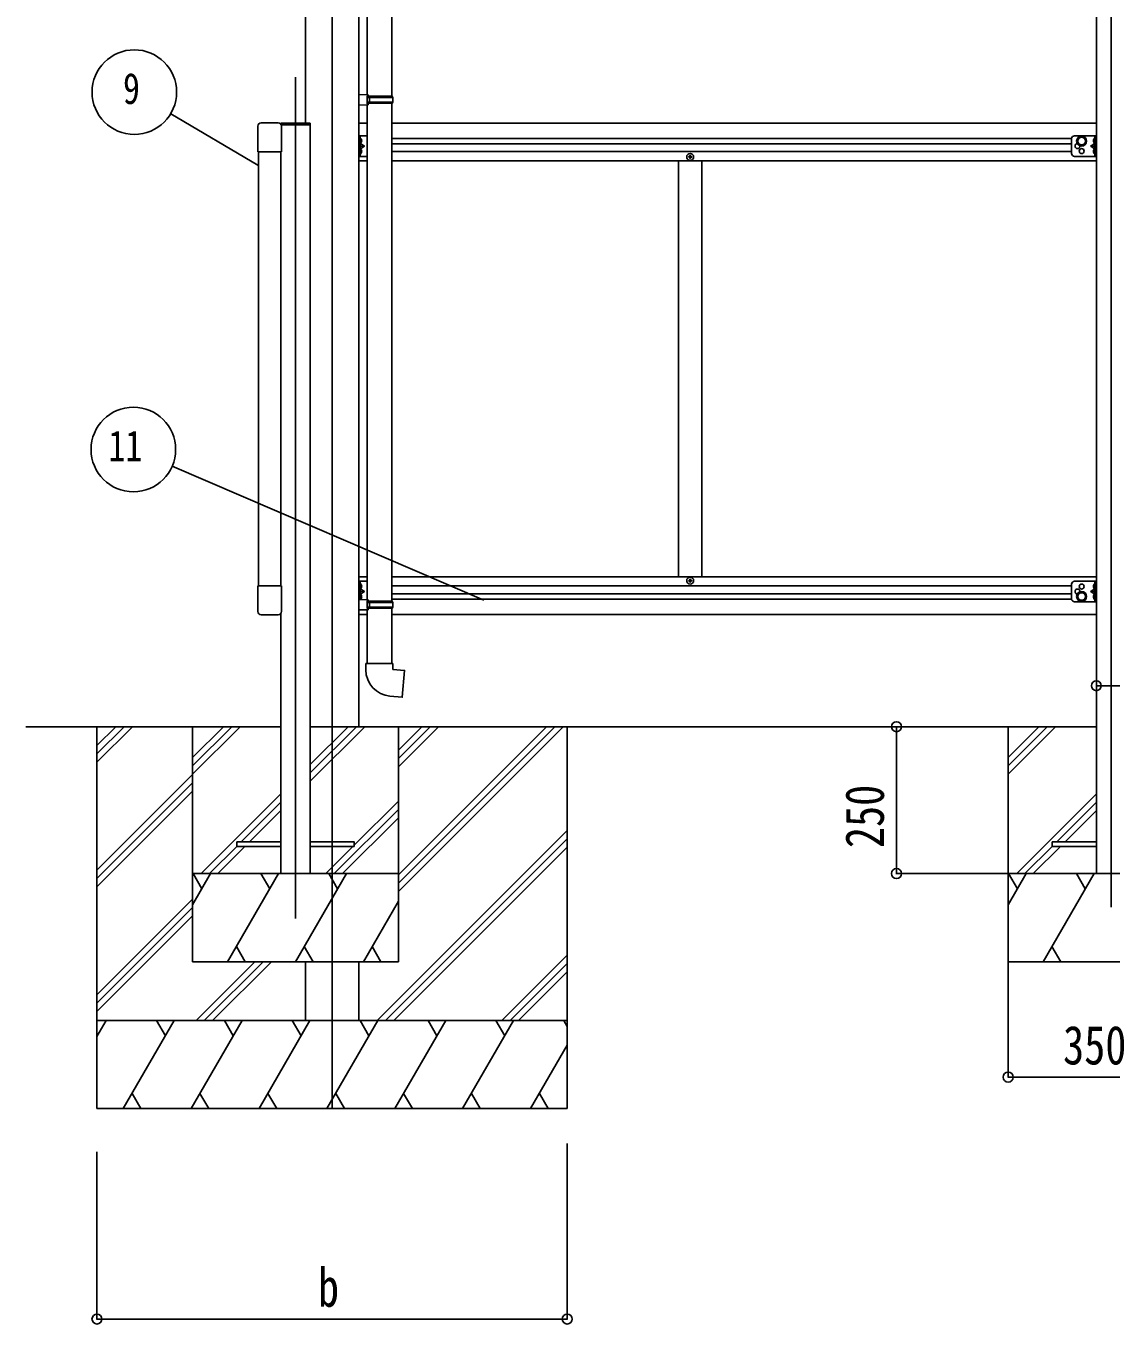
# Model space of a CAD drawing. Units: millimetres, scale not verified. Extents: x -10512 to 10512, y -7425 to 7425.
# Drawn here: x -2081 to -235, y -4667 to -2458 of the extents above; entities that cross this region are included whole.
import ezdxf
from ezdxf.enums import TextEntityAlignment as Align

# ---------------------------------------------------------------- set-up
doc = ezdxf.new("R2010")
doc.units = ezdxf.units.MM
doc.header["$LTSCALE"] = 30
for name, color, linetype in [('0-3_YKK_12', 2, 'Continuous'), ('0-4_YKK_13', 4, 'Continuous'), ('0-5_YKK_A1', 4, 'Continuous'), ('0-6_YKK_D', 6, 'Continuous')]:
    doc.layers.add(name, color=color, linetype=linetype)
doc.styles.add('ＭＳ ゴシック', font='')
doc.styles.get('ＭＳ ゴシック').set_extended_font_data('MS Gothic')

msp = doc.modelspace()

# ---------------------------------------------------------------- linework, layer by layer
at = {"layer": '0-3_YKK_12'}
for p, q in [((-234.74, -1530.87), (-234.74, -3957.73)), ((-1622.24, -3977.42), (-1622.24, -2545.72))]:
    msp.add_line(p, q, dxfattribs=at)
msp.add_lwpolyline([(-1559.74, -1126.46), (-1559.74, -3650.86), (-1559.74, -4050.86), (-1559.74, -4300.86)], dxfattribs=at)
at = {"layer": '0-4_YKK_13'}
for p, q in [((-1500.54, -2575.49), (-1500.54, -1733.35)), ((-1458.54, -2578.04), (-1458.54, -1730.79)), ((-1498.54, -2575.54), (-1514.54, -2575.07)), ((-1514.54, -2575.07), (-1514.54, -2593.01)), ((-1498.54, -2577.54), (-1500.54, -2577.54)), ((-1457.54, -2578.04), (-1500.54, -2578.04)), ((-1456.54, -2580.04), (-1500.54, -2580.04)), ((-1498.54, -2577.54), (-1498.54, -2575.54)), ((-1496.06, -2580.04), (-1495.63, -2578.04)), ((-1456.54, -2580.04), (-1457.54, -2578.04)), ((-1456.54, -2580.04), (-1456.54, -2588.04)), ((-1498.54, -2592.54), (-1514.54, -2593.01)), ((-1456.54, -2588.04), (-1500.54, -2588.04)), ((-1457.54, -2590.04), (-1500.54, -2590.04)), ((-1500.54, -2592.6), (-1500.54, -3434.74)), ((-1498.54, -2592.54), (-1498.54, -2590.54)), ((-1458.54, -2590.04), (-1458.54, -3437.3)), ((-1456.54, -2588.04), (-1457.54, -2590.04)), ((-1680.74, -2623.36), (-1651.74, -2623.36)), ((-1647.24, -2623.86), (-1597.24, -2623.86)), ((-1647.24, -2623.86), (-1647.24, -2625.7)), ((-1646.61, -2626.86), (-1597.24, -2626.86)), ((-1597.24, -2626.86), (-1597.24, -2623.86)), ((-1686.24, -2672.56), (-1686.24, -2628.86)), ((-1646.24, -2628.86), (-1646.24, -2672.56)), ((-1514.54, -2680.36), (-1514.54, -2645.36)), ((-1500.54, -2645.36), (-1514.54, -2645.36)), ((-1512.04, -2680.36), (-1512.04, -2645.36)), ((-1512.04, -2649.16), (-1511.75, -2649.16)), ((-1512.04, -2649.16), (-1512.04, -2658.56)), ((-1511.75, -2649.16), (-1511.75, -2658.56)), ((-301.74, -2675.36), (-301.74, -2650.36)), ((-296.74, -2645.36), (-259.74, -2645.36)), ((-262.24, -2649.16), (-262.52, -2649.16)), ((-262.52, -2649.16), (-262.52, -2658.56)), ((-262.24, -2680.36), (-262.24, -2645.36)), ((-262.24, -2649.16), (-262.24, -2658.56)), ((-259.74, -2680.36), (-259.74, -2645.36)), ((-1646.24, -2672.56), (-1686.24, -2672.56)), ((-1512.01, -2652.72), (-1512.62, -2653.86)), ((-1512.01, -2655.01), (-1512.62, -2653.86)), ((-1512.01, -2670.72), (-1512.62, -2671.86)), ((-1512.01, -2673.01), (-1512.62, -2671.86)), ((-1511.75, -2658.56), (-1512.04, -2658.56)), ((-1512.04, -2662.86), (-1505.04, -2662.86)), ((-1511.75, -2667.16), (-1512.04, -2667.16)), ((-1512.04, -2676.56), (-1512.04, -2667.16)), ((-1509.93, -2651.71), (-1511.94, -2652.72)), ((-1509.93, -2656.01), (-1511.94, -2655.01)), ((-1509.93, -2669.71), (-1511.94, -2670.72)), ((-1511.75, -2676.56), (-1511.75, -2667.16)), ((-262.24, -2662.86), (-269.24, -2662.86)), ((-264.34, -2651.71), (-262.33, -2652.72)), ((-264.34, -2656.01), (-262.33, -2655.01)), ((-264.34, -2669.71), (-262.33, -2670.72)), ((-262.52, -2658.56), (-262.24, -2658.56)), ((-262.52, -2667.16), (-262.24, -2667.16)), ((-262.52, -2676.56), (-262.52, -2667.16)), ((-262.26, -2652.72), (-261.65, -2653.86)), ((-262.26, -2655.01), (-261.65, -2653.86)), ((-262.26, -2670.72), (-261.65, -2671.86)), ((-262.26, -2673.01), (-261.65, -2671.86)), ((-262.24, -2676.56), (-262.24, -2667.16)), ((-1500.54, -2680.36), (-1514.54, -2680.36)), ((-1512.04, -2676.56), (-1511.75, -2676.56)), ((-1509.93, -2674.01), (-1511.94, -2673.01)), ((-952.24, -2681.86), (-953.24, -2681.86)), ((-296.74, -2680.36), (-259.74, -2680.36)), ((-264.34, -2674.01), (-262.33, -2673.01)), ((-262.24, -2676.56), (-262.52, -2676.56)), ((-1686.24, -3411.16), (-1686.24, -3454.86)), ((-1646.24, -3411.16), (-1686.24, -3411.16)), ((-1646.24, -3454.86), (-1646.24, -3411.16)), ((-1514.54, -3403.37), (-1514.54, -3438.37)), ((-1500.54, -3403.37), (-1514.54, -3403.37)), ((-1512.01, -3410.72), (-1512.62, -3411.87)), ((-1512.01, -3413.01), (-1512.62, -3411.87)), ((-1512.04, -3403.37), (-1512.04, -3434.4)), ((-1512.04, -3407.17), (-1511.75, -3407.17)), ((-1512.04, -3407.17), (-1512.04, -3416.57)), ((-1511.75, -3416.57), (-1512.04, -3416.57)), ((-1512.04, -3420.87), (-1505.04, -3420.87)), ((-1509.93, -3409.72), (-1511.94, -3410.72)), ((-1509.93, -3414.02), (-1511.94, -3413.01)), ((-1511.75, -3407.17), (-1511.75, -3416.57)), ((-952.24, -3401.86), (-953.24, -3401.86)), ((-301.74, -3408.37), (-301.74, -3433.37)), ((-296.74, -3403.37), (-259.74, -3403.37)), ((-262.24, -3420.87), (-269.24, -3420.87)), ((-264.34, -3409.72), (-262.33, -3410.72)), ((-264.34, -3414.02), (-262.33, -3413.01)), ((-262.24, -3407.17), (-262.52, -3407.17)), ((-262.52, -3407.17), (-262.52, -3416.57)), ((-262.52, -3416.57), (-262.24, -3416.57)), ((-262.26, -3410.72), (-261.65, -3411.87)), ((-262.26, -3413.01), (-261.65, -3411.87)), ((-262.24, -3403.37), (-262.24, -3438.37)), ((-262.24, -3407.17), (-262.24, -3416.57)), ((-259.74, -3403.37), (-259.74, -3438.37)), ((-1498.54, -3434.8), (-1514.54, -3434.33)), ((-1514.54, -3452.27), (-1514.54, -3434.33)), ((-1512.01, -3428.72), (-1512.62, -3429.87)), ((-1512.01, -3431.01), (-1512.62, -3429.87)), ((-1511.75, -3425.17), (-1512.04, -3425.17)), ((-1512.04, -3434.57), (-1512.04, -3425.17)), ((-1512.04, -3434.57), (-1511.75, -3434.57)), ((-1509.93, -3427.72), (-1511.94, -3428.72)), ((-1509.93, -3432.02), (-1511.94, -3431.01)), ((-1511.75, -3434.57), (-1511.75, -3425.17)), ((-1457.54, -3437.3), (-1500.54, -3437.3)), ((-1456.54, -3439.3), (-1500.54, -3439.3)), ((-1498.54, -3434.8), (-1498.54, -3436.8)), ((-1456.54, -3439.3), (-1457.54, -3437.3)), ((-1456.54, -3447.3), (-1456.54, -3439.3)), ((-296.74, -3438.37), (-259.74, -3438.37)), ((-264.34, -3427.72), (-262.33, -3428.72)), ((-264.34, -3432.02), (-262.33, -3431.01)), ((-262.52, -3425.17), (-262.24, -3425.17)), ((-262.52, -3434.57), (-262.52, -3425.17)), ((-262.24, -3434.57), (-262.52, -3434.57)), ((-262.26, -3428.72), (-261.65, -3429.87)), ((-262.26, -3431.01), (-261.65, -3429.87)), ((-262.24, -3434.57), (-262.24, -3425.17)), ((-1680.74, -3460.36), (-1651.74, -3460.36)), ((-1498.54, -3451.8), (-1514.54, -3452.27)), ((-1456.54, -3447.3), (-1500.54, -3447.3)), ((-1457.54, -3449.3), (-1500.54, -3449.3)), ((-1498.54, -3449.8), (-1500.54, -3449.8)), ((-1500.54, -3451.86), (-1500.54, -3543.3)), ((-1498.54, -3449.8), (-1498.54, -3451.8)), ((-1496.06, -3447.3), (-1495.63, -3449.3)), ((-1458.54, -3449.3), (-1458.54, -3543.3)), ((-1456.54, -3447.3), (-1457.54, -3449.3)), ((-1456.54, -3543.3), (-1502.54, -3543.3)), ((-1502.54, -3543.3), (-1502.54, -3554.21)), ((-1456.54, -3553.3), (-1456.54, -3543.3)), ((-1647.24, -3846.86), (-1722.24, -3846.86)), ((-1597.24, -3854.86), (-1522.24, -3854.86)), ((-259.74, -3846.86), (-334.74, -3846.86))]:
    msp.add_line(p, q, dxfattribs=at)
for points in [[(-1498.54, -2590.54), (-1500.54, -2590.54), (-1500.54, -2577.54)], [(-1496.06, -2580.04), (-1496.06, -2588.04), (-1495.63, -2590.04)], [(-1511.44, -2667.44), (-1505.04, -2662.86), (-1511.44, -2658.29)], [(-262.83, -2667.44), (-269.24, -2662.86), (-262.83, -2658.29)], [(-953.24, -2681.86), (-953.24, -2680.86), (-952.24, -2680.86)], [(-951.24, -2679.86), (-951.24, -2678.86), (-950.24, -2678.86), (-950.24, -2679.86)], [(-950.24, -2682.86), (-950.24, -2683.86), (-951.24, -2683.86), (-951.24, -2682.86)], [(-949.24, -2680.86), (-948.24, -2680.86), (-948.24, -2681.86), (-949.24, -2681.86)], [(-950.24, -3400.86), (-950.24, -3399.86), (-951.24, -3399.86), (-951.24, -3400.86)], [(-1511.44, -3416.29), (-1505.04, -3420.87), (-1511.44, -3425.44)], [(-953.24, -3401.86), (-953.24, -3402.86), (-952.24, -3402.86)], [(-951.24, -3403.86), (-951.24, -3404.86), (-950.24, -3404.86), (-950.24, -3403.86)], [(-949.24, -3402.86), (-948.24, -3402.86), (-948.24, -3401.86), (-949.24, -3401.86)], [(-262.83, -3416.29), (-269.24, -3420.87), (-262.83, -3425.44)], [(-1498.54, -3436.8), (-1500.54, -3436.8), (-1500.54, -3449.8)], [(-1496.06, -3447.3), (-1496.06, -3439.3), (-1495.63, -3437.3)], [(-1461.46, -3599.04), (-1440.62, -3600.86), (-1436.61, -3555.04), (-1456.54, -3553.3)], [(-1722.24, -3846.86), (-1722.24, -3854.86), (-1647.24, -3854.86)], [(-1522.24, -3854.86), (-1522.24, -3846.86), (-1597.24, -3846.86)], [(-334.74, -3846.86), (-334.74, -3854.86), (-259.74, -3854.86)]]:
    msp.add_lwpolyline(points, dxfattribs=at)
for points in [[(-284.74, -2646.86), (-278.24, -2650.61), (-278.24, -2658.12), (-284.74, -2661.87), (-291.24, -2658.12), (-291.24, -2650.61)], [(-284.74, -3436.87), (-278.24, -3433.12), (-278.24, -3425.61), (-284.74, -3421.86), (-291.24, -3425.61), (-291.24, -3433.12)]]:
    msp.add_lwpolyline(points, close=True, dxfattribs=at)
for centre, radius in [((-284.74, -2654.36), 8.5), ((-284.74, -2654.36), 7.5), ((-284.74, -2654.36), 6.5), ((-284.74, -2671.36), 4.25), ((-950.74, -2681.36), 5.9), ((-950.74, -3402.36), 5.9), ((-284.74, -3429.37), 8.5), ((-284.74, -3429.37), 7.5), ((-284.74, -3429.37), 6.5), ((-284.74, -3412.37), 4.25)]:
    msp.add_circle(centre, radius, dxfattribs=at)
for centre, radius, start, end in [((-1680.74, -2628.86), 5.5, 90, 180), ((-1651.74, -2628.86), 5.5, 0, 90), ((-1515.64, -2653.86), 6.1, 309.60193, 50.39807), ((-296.74, -2650.36), 5, 90, 180), ((-258.64, -2653.86), 6.1, 129.60193, 230.39807), ((-1515.64, -2671.86), 6.1, 309.60193, 50.39807), ((-291.74, -2662.86), 4.25, 94.76077, 6.29431), ((-258.64, -2671.86), 6.1, 129.60193, 230.39807), ((-952.24, -2679.86), 1, 270, 0), ((-952.24, -2682.86), 1, 0, 90), ((-949.24, -2679.86), 1, 180, 270), ((-949.24, -2682.86), 1, 90, 180), ((-296.74, -2675.36), 5, 180, 270), ((-952.24, -3400.86), 1, 270, 0), ((-949.24, -3400.86), 1, 180, 270), ((-1515.64, -3411.87), 6.1, 309.60193, 50.39807), ((-952.24, -3403.86), 1, 0, 90), ((-949.24, -3403.86), 1, 90, 180), ((-296.74, -3408.37), 5, 90, 180), ((-291.74, -3420.87), 4.25, 353.70569, 265.23923), ((-258.64, -3411.87), 6.1, 129.60193, 230.39807), ((-1515.64, -3429.87), 6.1, 309.60193, 50.39807), ((-296.74, -3433.37), 5, 180, 270), ((-258.64, -3429.87), 6.1, 129.60193, 230.39807), ((-1680.74, -3454.86), 5.5, 180, 270), ((-1651.74, -3454.86), 5.5, 270, 0), ((-1457.54, -3554.21), 45, 180, 265)]:
    msp.add_arc(centre, radius, start, end, dxfattribs=at)
at = {"layer": '0-5_YKK_A1'}
for p, q in [((-1604.94, -1521.86), (-1604.94, -2623.86)), ((-1514.54, -1521.86), (-1514.54, -3650.86)), ((-259.74, -1537.86), (-259.74, -3900.86)), ((-1597.24, -3900.86), (-1597.24, -2626.86)), ((-1500.54, -2623.86), (-1514.54, -2623.86)), ((-259.74, -2623.86), (-1458.54, -2623.86)), ((-1458.54, -2649.86), (-301.71, -2649.86)), ((-1685.24, -3411.16), (-1685.24, -2672.56)), ((-1647.24, -2672.56), (-1647.24, -3411.16)), ((-1458.54, -2658.86), (-301.74, -2658.86)), ((-1458.54, -2672.36), (-301.74, -2672.36)), ((-1500.54, -2687.86), (-1514.54, -2687.86)), ((-259.74, -2687.86), (-1458.54, -2687.86)), ((-970.74, -3395.86), (-970.74, -2687.86)), ((-930.74, -3395.86), (-930.74, -2687.86)), ((-1514.54, -3395.86), (-1500.54, -3395.86)), ((-1458.54, -3395.86), (-259.74, -3395.86)), ((-1458.54, -3411.36), (-301.74, -3411.36)), ((-1458.54, -3424.86), (-301.74, -3424.86)), ((-1458.54, -3433.86), (-301.71, -3433.86)), ((-1647.24, -3900.86), (-1647.24, -3458.03)), ((-1514.54, -3459.86), (-1500.54, -3459.86)), ((-1458.54, -3459.86), (-259.74, -3459.86)), ((-2080.77, -3650.86), (-1647.24, -3650.86)), ((-1959.94, -3650.86), (-1959.94, -4300.86)), ((-1959.94, -3711.19), (-1899.61, -3650.86)), ((-1959.94, -3697.05), (-1913.75, -3650.86)), ((-1959.94, -3682.91), (-1927.89, -3650.86)), ((-1797.24, -3650.86), (-1797.24, -4050.86)), ((-1797.24, -3703.21), (-1744.89, -3650.86)), ((-1797.24, -3717.35), (-1730.75, -3650.86)), ((-1797.24, -3731.5), (-1716.6, -3650.86)), ((-1597.24, -3650.86), (-259.74, -3650.86)), ((-1597.24, -3743.63), (-1504.47, -3650.86)), ((-1597.24, -3729.49), (-1518.61, -3650.86)), ((-1597.24, -3715.34), (-1532.76, -3650.86)), ((-1447.24, -3931.13), (-1166.97, -3650.86)), ((-1447.24, -3902.84), (-1195.26, -3650.86)), ((-1447.24, -3916.98), (-1181.11, -3650.86)), ((-1447.24, -3719), (-1379.11, -3650.86)), ((-1447.24, -3704.85), (-1393.25, -3650.86)), ((-1447.24, -3690.71), (-1407.39, -3650.86)), ((-1447.24, -4050.86), (-1447.24, -3650.86)), ((-1159.94, -3650.86), (-1159.94, -4300.86)), ((-409.74, -3650.86), (-409.74, -4050.86)), ((-409.74, -3703.21), (-357.39, -3650.86)), ((-409.74, -3717.35), (-343.25, -3650.86)), ((-409.74, -3731.5), (-329.1, -3650.86)), ((-1959.94, -3895.04), (-1797.24, -3732.34)), ((-1959.94, -3909.18), (-1797.24, -3746.48)), ((-1959.94, -3923.33), (-1797.24, -3760.63)), ((-1782.76, -3900.86), (-1647.24, -3765.34)), ((-395.26, -3900.86), (-259.74, -3765.34)), ((-1714.62, -3846.86), (-1647.24, -3779.49)), ((-1700.47, -3846.86), (-1647.24, -3793.63)), ((-1556.48, -3900.86), (-1447.24, -3791.62)), ((-1522.24, -3852.48), (-1447.24, -3777.48)), ((-327.12, -3846.86), (-259.74, -3779.49)), ((-312.97, -3846.86), (-259.74, -3793.63)), ((-1542.34, -3900.86), (-1447.24, -3805.76)), ((-1483.13, -4150.86), (-1159.94, -3827.67)), ((-1468.99, -4150.86), (-1159.94, -3841.82)), ((-1768.62, -3900.86), (-1722.24, -3854.49)), ((-1754.47, -3900.86), (-1708.47, -3854.86)), ((-1570.63, -3900.86), (-1524.63, -3854.86)), ((-1454.84, -4150.86), (-1159.94, -3855.96)), ((-381.12, -3900.86), (-334.74, -3854.49)), ((-366.97, -3900.86), (-320.97, -3854.86)), ((-1797.24, -3900.86), (-1447.24, -3900.86)), ((-1797.24, -3953.98), (-1766.57, -3900.86)), ((-1781.57, -3926.85), (-1796.57, -3900.86)), ((-1737.7, -4050.86), (-1651.1, -3900.86)), ((-1666.1, -3926.85), (-1681.1, -3900.86)), ((-1622.23, -4050.86), (-1535.63, -3900.86)), ((-1550.63, -3926.85), (-1565.63, -3900.86)), ((-409.74, -3900.86), (-59.74, -3900.86)), ((-409.74, -3953.98), (-379.07, -3900.86)), ((-394.07, -3926.85), (-409.07, -3900.86)), ((-350.2, -4050.86), (-263.6, -3900.86)), ((-278.6, -3926.85), (-293.6, -3900.86)), ((-1959.94, -4107.17), (-1797.24, -3944.47)), ((-1506.76, -4050.86), (-1447.24, -3947.76)), ((-1959.94, -4121.31), (-1797.24, -3958.62)), ((-1959.94, -4135.46), (-1797.24, -3972.76)), ((-1722.7, -4024.89), (-1707.71, -4050.86)), ((-1607.23, -4024.88), (-1592.23, -4050.86)), ((-1491.76, -4024.88), (-1476.76, -4050.86)), ((-1270.99, -4150.86), (-1159.94, -4039.81)), ((-335.2, -4024.89), (-320.2, -4050.86)), ((-1797.24, -4050.86), (-1447.24, -4050.86)), ((-1791.49, -4150.86), (-1691.5, -4050.86)), ((-1777.35, -4150.86), (-1677.35, -4050.86)), ((-1763.21, -4150.86), (-1663.21, -4050.86)), ((-1604.94, -4050.86), (-1604.94, -4150.86)), ((-1514.54, -4050.86), (-1514.54, -4150.86)), ((-1256.85, -4150.86), (-1159.94, -4053.95)), ((-409.74, -4050.86), (-59.74, -4050.86)), ((-1242.71, -4150.86), (-1159.94, -4068.09)), ((-1159.94, -4150.86), (-1959.94, -4150.86)), ((-1959.94, -4178.37), (-1944.06, -4150.86)), ((-1915.19, -4300.86), (-1828.59, -4150.86)), ((-1843.59, -4176.84), (-1858.59, -4150.86)), ((-1799.72, -4300.86), (-1713.12, -4150.86)), ((-1728.12, -4176.85), (-1743.12, -4150.86)), ((-1684.25, -4300.86), (-1597.65, -4150.86)), ((-1612.65, -4176.85), (-1627.65, -4150.86)), ((-1568.78, -4300.86), (-1482.18, -4150.86)), ((-1497.18, -4176.85), (-1512.18, -4150.86)), ((-1453.31, -4300.86), (-1366.71, -4150.86)), ((-1381.71, -4176.84), (-1396.71, -4150.86)), ((-1337.84, -4300.86), (-1251.24, -4150.86)), ((-1281.24, -4150.86), (-1266.24, -4176.84)), ((-1165.77, -4150.86), (-1159.94, -4160.96)), ((-1222.37, -4300.86), (-1159.94, -4192.73)), ((-1900.19, -4274.88), (-1885.19, -4300.86)), ((-1784.72, -4274.88), (-1769.72, -4300.86)), ((-1669.25, -4274.88), (-1654.25, -4300.86)), ((-1553.78, -4274.88), (-1538.78, -4300.86)), ((-1438.31, -4274.88), (-1423.31, -4300.86)), ((-1322.84, -4274.88), (-1307.84, -4300.86)), ((-1207.37, -4274.88), (-1192.37, -4300.86)), ((-1959.94, -4300.86), (-1159.94, -4300.86))]:
    msp.add_line(p, q, dxfattribs=at)
at = {"layer": '0-6_YKK_D'}
for p, q in [((-1686.54, -2695.49), (-1834.47, -2607.76)), ((-1302.04, -3435.81), (-1831.96, -3207.67)), ((-259.74, -3541.91), (-259.74, -3582.15)), ((-410.74, -3650.86), (-600.71, -3650.86)), ((-599.71, -3650.86), (-599.71, -3900.86)), ((-410.74, -3900.86), (-600.71, -3900.86)), ((-409.74, -4051.86), (-409.74, -4248.14)), ((-409.74, -4247.14), (-59.74, -4247.14)), ((-1159.94, -4360.18), (-1159.94, -4659.89)), ((-1959.94, -4374.4), (-1959.94, -4659.89)), ((-1959.94, -4658.89), (-1159.94, -4658.89))]:
    msp.add_line(p, q, dxfattribs=at)
msp.add_lwpolyline([(-259.74, -3581.15), (-209.74, -3581.15), (-66.8, -3581.15)], dxfattribs=at)
for centre, radius in [((-1896.41, -2571.04), 72), ((-1898.09, -3179.2), 72), ((-259.74, -3581.15), 8.5), ((-599.71, -3650.86), 8.5), ((-599.71, -3900.86), 8.5), ((-409.74, -4247.14), 8.5), ((-1959.94, -4658.89), 8.5), ((-1159.94, -4658.89), 8.5)]:
    msp.add_circle(centre, radius, dxfattribs=at)

# ---------------------------------------------------------------- texts
at = {"layer": '0-6_YKK_D', "style": 'ＭＳ ゴシック', "width": 0.8}
for s, height, p in [('9', 52.79, (-1915.61, -2607.04)), ('11', 52.79, (-1940.33, -3215.2)), ('350', 65.98, (-316.34, -4245.47)), ('b', 65.98, (-1583.94, -4657.59))]:
    msp.add_text(s, height=height, dxfattribs=at).set_placement(p, align=Align.BOTTOM_LEFT)
msp.add_text('250', height=65.98, rotation=90, dxfattribs=at).set_placement((-601.37, -3857.46), align=Align.BOTTOM_LEFT)

doc.saveas('drawing.dxf')
